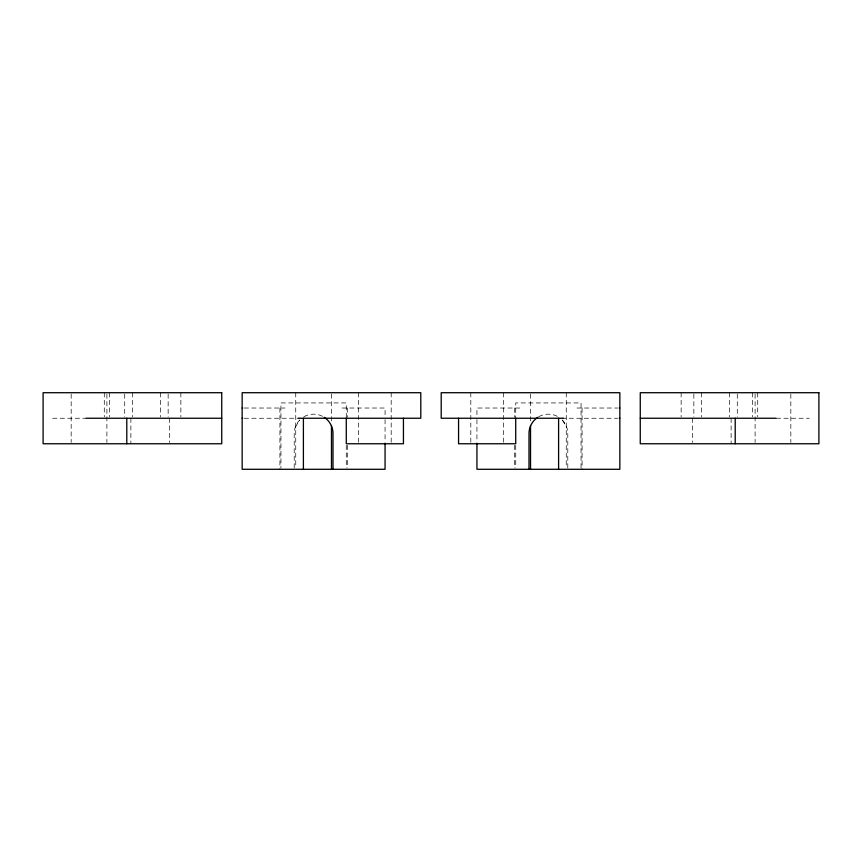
<?xml version="1.0" encoding="UTF-8"?>
<svg xmlns="http://www.w3.org/2000/svg" width="862" height="862" viewBox="0 0 862 862"><rect width="100%" height="100%" fill="white"/><g stroke="black" fill="none" stroke-linecap="round" stroke-linejoin="round"><path stroke-width="0.65" stroke-dasharray="4.31 3.23" d="M295.267 427.25L299.523 420.214M244.258 408.028L285.031 408.028M342.192 408.028L385.066 408.028L385.066 416.96M519.808 408.028L476.934 408.028L476.934 416.96M576.969 408.028L617.742 408.028M52.636 418.242L85.661 418.242M244.258 418.242L300.375 418.242M561.625 418.242L617.742 418.242M776.339 418.242L809.364 418.242M562.477 420.214L566.733 427.25M790.831 394.063L790.831 442.421M757.709 392.716L757.709 416.896M755.101 394.063L755.101 442.421M752.601 392.716L752.601 416.896M737.29 394.063L737.29 416.896M731.116 418.242L731.116 443.758M729.586 392.716L729.586 416.896M701.56 392.716L701.56 416.928M693.856 394.063L693.856 416.896M692.326 418.242L692.326 442.421M681.142 392.716L681.142 416.896M582.076 408.028L582.076 469.284M581.053 467.947L581.053 402.931L515.724 402.931L515.724 417.52M567.789 467.958L567.789 433.554A19.395 19.395 0 0 0 562.293 420.031M566.259 392.716L566.259 467.947M530.529 393.999L530.529 421.507M515.724 445.309L515.724 467.947M514.7 408.028L514.7 417.348M514.7 445.309L514.7 467.947M503.473 392.716L503.473 442.421M476.934 419.578L476.934 442.421M470.814 392.716L470.814 442.421M391.186 392.716L391.186 442.421M385.066 419.578L385.066 442.421M358.527 392.716L358.527 442.421M347.3 408.028L347.3 417.348M347.3 445.309L347.3 467.947M346.276 417.52L346.276 402.931L280.947 402.931L280.947 467.947M346.276 445.309L346.276 467.947M331.471 393.999L331.471 421.507M295.741 392.716L295.741 467.947M294.211 467.958L294.211 433.554A19.395 19.395 0 0 1 299.707 420.031M279.924 408.028L279.924 469.284M180.858 392.716L180.858 416.896M169.674 418.242L169.674 442.421M168.144 394.063L168.144 416.896M160.44 392.716L160.44 416.928M132.414 392.716L132.414 416.896M130.884 418.242L130.884 443.758M124.71 394.063L124.71 416.896M109.399 392.716L109.399 416.896M106.899 394.063L106.899 442.421M104.291 392.716L104.291 416.896M71.169 394.063L71.169 442.421M538.696 416.755A19.395 19.395 0 0 1 558.091 416.755M303.909 416.755A19.395 19.395 0 0 1 323.304 416.755"/><path stroke-width="1.29" d="M242.157 408.028L242.707 408.028M619.293 408.028L619.843 408.028M85.963 418.242L221.739 418.242M242.157 418.242L242.707 418.242M298.295 418.242L420.796 418.242L420.796 392.716L242.157 392.716L242.157 469.284L385.066 469.284L385.066 443.758M563.705 418.242L441.204 418.242L441.204 392.716L619.843 392.716L619.843 469.284L476.934 469.284L476.934 443.758M619.293 418.242L619.843 418.242M640.261 418.242L776.037 418.242M735.211 418.242L735.211 443.758M558.598 418.242L558.598 469.284M530.529 425.483L530.529 469.284M528.999 469.284L528.999 433.554A19.395 19.395 0 0 1 537.78 417.316M515.724 418.242L515.724 443.758L458.562 443.758L458.562 418.242M403.438 418.242L403.438 443.758L346.276 443.758L346.276 418.242M333.001 469.284L333.001 433.554A19.395 19.395 0 0 0 324.22 417.316M331.471 425.483L331.471 469.284M303.402 418.242L303.402 469.284M126.789 418.242L126.789 443.758M221.739 392.716L43.1 392.716L43.1 443.758L221.739 443.758L221.739 392.716M818.9 392.716L640.261 392.716L640.261 443.758L818.9 443.758L818.9 392.716"/></g></svg>
